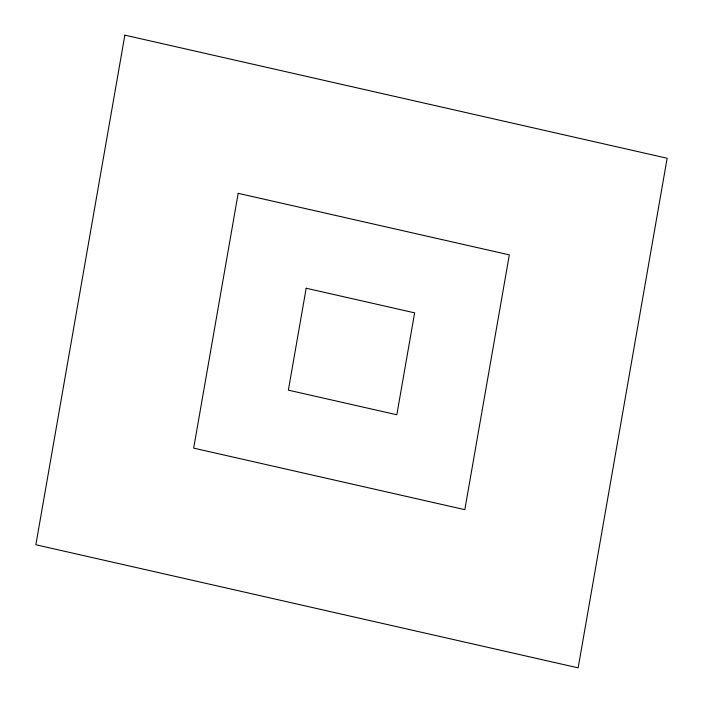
<?xml version="1.0" encoding="UTF-8"?>
<svg xmlns="http://www.w3.org/2000/svg" width="703" height="703" viewBox="0 0 703 703"><rect width="100%" height="100%" fill="white"/><g stroke="black" fill="none" stroke-linecap="round" stroke-linejoin="round"><path stroke-width="1.05" d="M124.853 35.15L35.853 544.755L578.147 667.85L667.147 158.245L124.853 35.15M238.176 193.325L193.677 448.127L464.824 509.675L509.324 254.873L238.176 193.325M306.174 288.23L288.371 390.147L396.826 414.77L414.629 312.853L306.174 288.23"/></g></svg>
